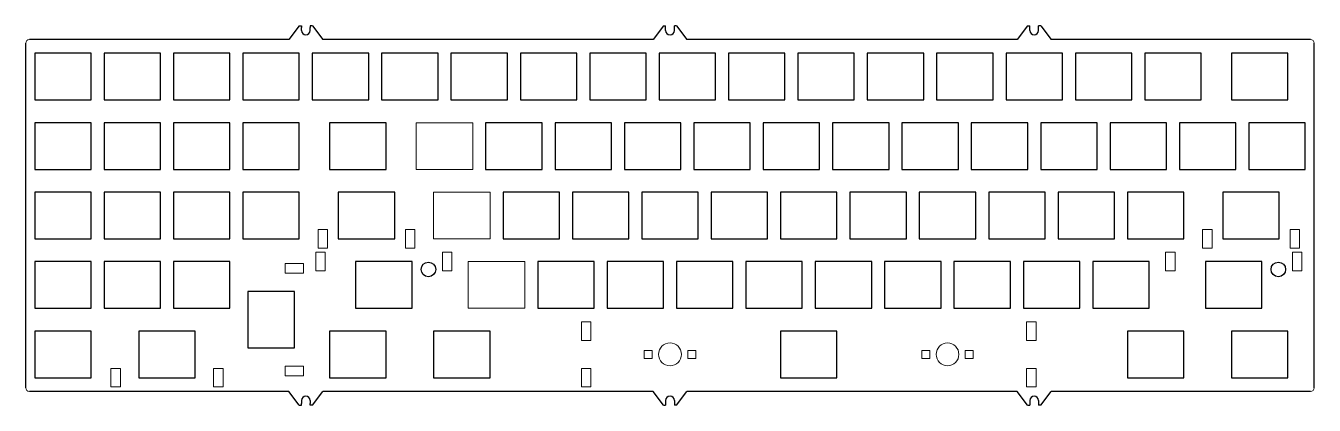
# Model space of a CAD drawing. Header units: millimetres. Extents: x 0 to 354, y 0 to 104.
import ezdxf

# ---------------------------------------------------------------- set-up
doc = ezdxf.new("R2010")
doc.units = ezdxf.units.MM
doc.header["$MEASUREMENT"] = 0

msp = doc.modelspace()

# ---------------------------------------------------------------- linework, layer by layer
for p, q in [((75.09, 104.1), (72.24, 100.35)), ((75.09, 104.1), (75.69, 104.1)), ((75.69, 104.1), (75.69, 103.6)), ((75.69, 102.85), (75.69, 103.6)), ((78.69, 104.1), (78.09, 104.1)), ((78.09, 104.1), (78.09, 103.6)), ((78.09, 102.85), (78.09, 103.6)), ((78.69, 104.1), (81.54, 100.35)), ((175.09, 104.1), (172.24, 100.35)), ((175.09, 104.1), (175.69, 104.1)), ((175.69, 102.85), (175.69, 104.1)), ((178.69, 104.1), (178.09, 104.1)), ((178.09, 102.85), (178.09, 104.1)), ((178.69, 104.1), (181.54, 100.35)), ((275.09, 104.1), (272.24, 100.35)), ((275.09, 104.1), (275.69, 104.1)), ((275.69, 102.85), (275.69, 104.1)), ((278.69, 104.1), (278.09, 104.1)), ((278.09, 102.85), (278.09, 104.1)), ((278.69, 104.1), (281.54, 100.35)), ((0, 4.75), (0, 99.35)), ((72.24, 100.35), (1, 100.35)), ((172.24, 100.35), (81.54, 100.35)), ((272.24, 100.35), (181.54, 100.35)), ((352.77, 100.35), (281.54, 100.35)), ((353.77, 4.75), (353.77, 99.35)), ((72.24, 3.75), (1, 3.75)), ((75.09, 0), (72.24, 3.75)), ((78.69, 0), (81.54, 3.75)), ((172.24, 3.75), (81.54, 3.75)), ((175.09, 0), (172.24, 3.75)), ((178.69, 0), (181.54, 3.75)), ((272.24, 3.75), (181.54, 3.75)), ((275.09, 0), (272.24, 3.75)), ((278.69, 0), (281.54, 3.75)), ((352.77, 3.75), (281.54, 3.75)), ((75.69, 1.25), (75.69, 0.5)), ((75.69, 0), (75.69, 0.5)), ((78.09, 1.25), (78.09, 0.5)), ((78.09, 0), (78.09, 0.5)), ((175.69, 1.25), (175.69, 0)), ((178.09, 1.25), (178.09, 0)), ((275.69, 1.25), (275.69, 0)), ((278.09, 1.25), (278.09, 0)), ((75.09, 0), (75.69, 0)), ((78.69, 0), (78.09, 0)), ((175.09, 0), (175.69, 0)), ((178.69, 0), (178.09, 0)), ((275.09, 0), (275.69, 0)), ((278.69, 0), (278.09, 0))]:
    msp.add_line(p, q)
for points in [[(2.45, 83.75), (17.95, 83.75), (17.95, 96.55), (2.45, 96.55)], [(21.5, 83.75), (37, 83.75), (37, 96.55), (21.5, 96.55)], [(40.55, 83.75), (56.05, 83.75), (56.05, 96.55), (40.55, 96.55)], [(59.6, 83.75), (75.1, 83.75), (75.1, 96.55), (59.6, 96.55)], [(78.65, 83.75), (94.15, 83.75), (94.15, 96.55), (78.65, 96.55)], [(97.7, 83.75), (113.2, 83.75), (113.2, 96.55), (97.7, 96.55)], [(116.75, 83.75), (132.25, 83.75), (132.25, 96.55), (116.75, 96.55)], [(135.8, 83.75), (151.3, 83.75), (151.3, 96.55), (135.8, 96.55)], [(154.85, 83.75), (170.35, 83.75), (170.35, 96.55), (154.85, 96.55)], [(173.9, 83.75), (189.4, 83.75), (189.4, 96.55), (173.9, 96.55)], [(192.95, 83.75), (208.45, 83.75), (208.45, 96.55), (192.95, 96.55)], [(212, 83.75), (227.5, 83.75), (227.5, 96.55), (212, 96.55)], [(231.05, 83.75), (246.55, 83.75), (246.55, 96.55), (231.05, 96.55)], [(250.1, 83.75), (265.6, 83.75), (265.6, 96.55), (250.1, 96.55)], [(269.15, 83.75), (284.65, 83.75), (284.65, 96.55), (269.15, 96.55)], [(288.2, 83.75), (303.7, 83.75), (303.7, 96.55), (288.2, 96.55)], [(307.25, 83.75), (322.75, 83.75), (322.75, 96.55), (307.25, 96.55)], [(331.06, 83.75), (346.56, 83.75), (346.56, 96.55), (331.06, 96.55)], [(2.45, 64.7), (17.95, 64.7), (17.95, 77.5), (2.45, 77.5)], [(21.5, 64.7), (37, 64.7), (37, 77.5), (21.5, 77.5)], [(40.55, 64.7), (56.05, 64.7), (56.05, 77.5), (40.55, 77.5)], [(59.6, 64.7), (75.1, 64.7), (75.1, 77.5), (59.6, 77.5)], [(83.41, 64.7), (98.91, 64.7), (98.91, 77.5), (83.41, 77.5)], [(126.27, 64.7), (141.77, 64.7), (141.77, 77.5), (126.27, 77.5)], [(145.32, 64.7), (160.82, 64.7), (160.82, 77.5), (145.32, 77.5)], [(164.37, 64.7), (179.87, 64.7), (179.87, 77.5), (164.37, 77.5)], [(183.42, 64.7), (198.92, 64.7), (198.92, 77.5), (183.42, 77.5)], [(202.47, 64.7), (217.97, 64.7), (217.97, 77.5), (202.47, 77.5)], [(221.52, 64.7), (237.02, 64.7), (237.02, 77.5), (221.52, 77.5)], [(240.57, 64.7), (256.07, 64.7), (256.07, 77.5), (240.57, 77.5)], [(259.62, 64.7), (275.12, 64.7), (275.12, 77.5), (259.62, 77.5)], [(278.67, 64.7), (294.17, 64.7), (294.17, 77.5), (278.67, 77.5)], [(297.72, 64.7), (313.22, 64.7), (313.22, 77.5), (297.72, 77.5)], [(316.77, 64.7), (332.27, 64.7), (332.27, 77.5), (316.77, 77.5)], [(335.82, 64.7), (351.32, 64.7), (351.32, 77.5), (335.82, 77.5)], [(2.45, 45.65), (17.95, 45.65), (17.95, 58.45), (2.45, 58.45)], [(21.5, 45.65), (37, 45.65), (37, 58.45), (21.5, 58.45)], [(40.55, 45.65), (56.05, 45.65), (56.05, 58.45), (40.55, 58.45)], [(59.6, 45.65), (75.1, 45.65), (75.1, 58.45), (59.6, 58.45)], [(85.79, 45.65), (101.29, 45.65), (101.29, 58.45), (85.79, 58.45)], [(131.04, 45.65), (146.54, 45.65), (146.54, 58.45), (131.04, 58.45)], [(150.09, 45.65), (165.59, 45.65), (165.59, 58.45), (150.09, 58.45)], [(169.14, 45.65), (184.64, 45.65), (184.64, 58.45), (169.14, 58.45)], [(188.19, 45.65), (203.69, 45.65), (203.69, 58.45), (188.19, 58.45)], [(207.24, 45.65), (222.74, 45.65), (222.74, 58.45), (207.24, 58.45)], [(226.29, 45.65), (241.79, 45.65), (241.79, 58.45), (226.29, 58.45)], [(245.34, 45.65), (260.84, 45.65), (260.84, 58.45), (245.34, 58.45)], [(264.39, 45.65), (279.89, 45.65), (279.89, 58.45), (264.39, 58.45)], [(283.44, 45.65), (298.94, 45.65), (298.94, 58.45), (283.44, 58.45)], [(302.49, 45.65), (317.99, 45.65), (317.99, 58.45), (302.49, 58.45)], [(328.68, 45.65), (344.18, 45.65), (344.18, 58.45), (328.68, 58.45)], [(2.45, 26.6), (17.95, 26.6), (17.95, 39.4), (2.45, 39.4)], [(21.5, 26.6), (37, 26.6), (37, 39.4), (21.5, 39.4)], [(40.55, 26.6), (56.05, 26.6), (56.05, 39.4), (40.55, 39.4)], [(90.56, 26.6), (106.06, 26.6), (106.06, 39.4), (90.56, 39.4)], [(140.56, 26.6), (156.06, 26.6), (156.06, 39.4), (140.56, 39.4)], [(159.61, 26.6), (175.11, 26.6), (175.11, 39.4), (159.61, 39.4)], [(178.66, 26.6), (194.16, 26.6), (194.16, 39.4), (178.66, 39.4)], [(197.71, 26.6), (213.21, 26.6), (213.21, 39.4), (197.71, 39.4)], [(216.76, 26.6), (232.26, 26.6), (232.26, 39.4), (216.76, 39.4)], [(235.81, 26.6), (251.31, 26.6), (251.31, 39.4), (235.81, 39.4)], [(254.86, 26.6), (270.36, 26.6), (270.36, 39.4), (254.86, 39.4)], [(273.91, 26.6), (289.41, 26.6), (289.41, 39.4), (273.91, 39.4)], [(292.96, 26.6), (308.46, 26.6), (308.46, 39.4), (292.96, 39.4)], [(323.92, 26.6), (339.42, 26.6), (339.42, 39.4), (323.92, 39.4)], [(73.75, 15.72), (73.75, 31.22), (60.95, 31.22), (60.95, 15.72)], [(2.45, 7.55), (17.95, 7.55), (17.95, 20.35), (2.45, 20.35)], [(31.02, 7.55), (46.52, 7.55), (46.52, 20.35), (31.02, 20.35)], [(83.41, 7.55), (98.91, 7.55), (98.91, 20.35), (83.41, 20.35)], [(111.99, 7.55), (127.49, 7.55), (127.49, 20.35), (111.99, 20.35)], [(207.24, 7.55), (222.74, 7.55), (222.74, 20.35), (207.24, 20.35)], [(302.49, 7.55), (317.99, 7.55), (317.99, 20.35), (302.49, 20.35)], [(331.06, 7.55), (346.56, 7.55), (346.56, 20.35), (331.06, 20.35)]]:
    msp.add_lwpolyline(points, close=True)
at = {"lineweight": 0}
for points in [[(122.77, 77.5), (107.17, 77.5), (107.17, 64.7), (122.77, 64.7)], [(127.54, 58.45), (111.94, 58.45), (111.94, 45.65), (127.54, 45.65)], [(82.84, 43.1), (82.84, 48.2), (80.24, 48.2), (80.24, 43.1)], [(104.24, 43.1), (104.24, 48.2), (106.84, 48.2), (106.84, 43.1)], [(325.73, 43.1), (325.73, 48.2), (323.13, 48.2), (323.13, 43.1)], [(347.13, 43.1), (347.13, 48.2), (349.73, 48.2), (349.73, 43.1)], [(82.21, 36.85), (82.21, 41.95), (79.61, 41.95), (79.61, 36.85)], [(114.41, 36.85), (114.41, 41.95), (117.01, 41.95), (117.01, 36.85)], [(137.06, 39.4), (121.46, 39.4), (121.46, 26.6), (137.06, 26.6)], [(315.57, 36.85), (315.57, 41.95), (312.97, 41.95), (312.97, 36.85)], [(347.77, 36.85), (347.77, 41.95), (350.37, 41.95), (350.37, 36.85)], [(76.3, 36.27), (71.2, 36.27), (71.2, 38.87), (76.3, 38.87)], [(155.19, 22.9), (155.19, 17.8), (152.59, 17.8), (152.59, 22.9)], [(277.39, 22.9), (277.39, 17.8), (274.79, 17.8), (274.79, 22.9)], [(169.81, 12.85), (169.81, 15.05), (172.01, 15.05), (172.01, 12.85)], [(260.16, 12.85), (260.16, 15.05), (257.96, 15.05), (257.96, 12.85)], [(76.3, 10.67), (71.2, 10.67), (71.2, 8.07), (76.3, 8.07)], [(25.97, 5), (25.97, 10.1), (23.37, 10.1), (23.37, 5)], [(51.57, 5), (51.57, 10.1), (54.17, 10.1), (54.17, 5)], [(155.19, 5), (155.19, 10.1), (152.59, 10.1), (152.59, 5)], [(274.79, 5), (274.79, 10.1), (277.39, 10.1), (277.39, 5)]]:
    msp.add_lwpolyline(points, close=True, dxfattribs=at)
at = {"linetype": 'Continuous', "lineweight": 0}
for points in [[(183.96, 15.05), (183.96, 12.85), (181.76, 12.85), (181.76, 15.05)], [(246.01, 15.05), (246.01, 12.85), (248.21, 12.85), (248.21, 15.05)]]:
    msp.add_lwpolyline(points, close=True, dxfattribs=at)
for centre in [(110.56, 37.25), (343.92, 37.25)]:
    msp.add_circle(centre, 2)
for centre in [(176.89, 13.95), (253.09, 13.95)]:
    msp.add_circle(centre, 3.12, dxfattribs=at)
for centre, start, end in [((76.89, 102.85), 180, 0), ((176.89, 102.85), 180, 0), ((276.89, 102.85), 180, 0), ((76.89, 1.25), 0, 180), ((176.89, 1.25), 0, 180), ((276.89, 1.25), 0, 180)]:
    msp.add_arc(centre, 1.2, start, end)
at = {"lineweight": 0}
for centre, start, end in [((1, 99.35), 90, 180), ((352.77, 99.35), 0, 90), ((1, 4.75), 180, 270), ((352.77, 4.75), 270, 0)]:
    msp.add_arc(centre, 1, start, end, dxfattribs=at)

doc.saveas('drawing.dxf')
